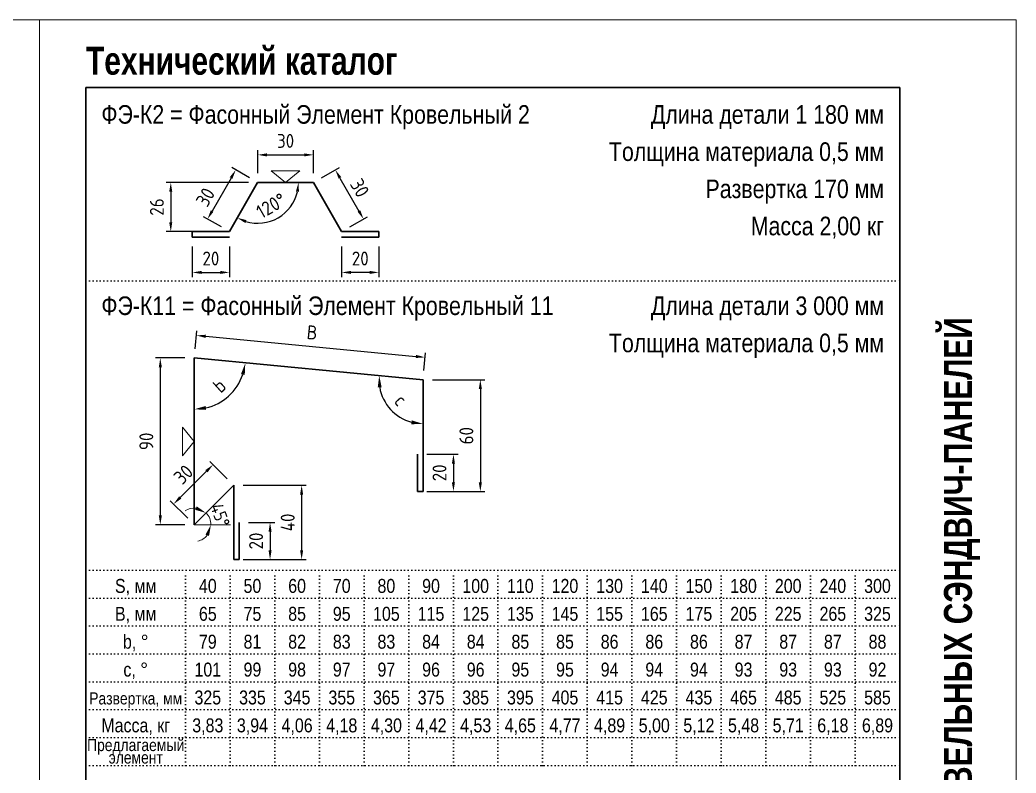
# Model space of a CAD drawing. Extents: x 5821 to 16321, y -13531 to 5774.
# Drawn here: x 13150 to 14221, y -10629 to -9819 of the extents above; entities that cross this region are included whole.
import ezdxf
from ezdxf.enums import TextEntityAlignment as Align

# ---------------------------------------------------------------- set-up
doc = ezdxf.new("R2010")
doc.units = 0
doc.header["$LTSCALE"] = 3
doc.linetypes.add('DOT2', pattern=[0.125, 0, -0.125])
doc.layers.get('0').update_dxf_attribs({"linetype": 'CONTINUOUS', "lineweight": 30})
doc.layers.get('DEFPOINTS').update_dxf_attribs({"linetype": 'CONTINUOUS'})
for name, color, linetype, lineweight in [('new_fill', 8, 'CONTINUOUS', 13), ('RAZMER', 7, 'CONTINUOUS', 9), ('Нащельники', 1, 'CONTINUOUS', 30)]:
    doc.layers.add(name, color=color, linetype=linetype, lineweight=lineweight)
doc.layers.add('Punktir', color=7, linetype='CONTINUOUS')
doc.styles.add('ROMANS', font='romans.shx', dxfattribs={"width": 0.85})
doc.styles.add('style1', font='ARIALN.TTF')
doc.styles.add('style2', font='impact.TTF')
doc.dimstyles.new('2.5', dxfattribs={"dimscale": 5, "dimtxt": 3, "dimasz": 2, "dimexe": 1, "dimexo": 2, "dimgap": 0, "dimtad": 0, "dimdec": 0, "dimlfac": 0.5, "dimzin": 9, "dimdsep": 46, "dimtxsty": 'ROMANS', "dimcen": -3, "dimdle": 1, "dimclrd": 256, "dimclre": 256, "dimclrt": 256, "dimadec": 0, "dimazin": 0, "dimtfac": 1, "dimtdec": 0, "dimtofl": 0, "dimtmove": 2, "dimatfit": 3, "dimfxl": 0, "dimtvp": 1, "dimtolj": 1, "dimtzin": 9, "dimarcsym": 0})
doc.dimstyles.new('5', dxfattribs={"dimscale": 5, "dimtxt": 3, "dimasz": 2.5, "dimexe": 1, "dimexo": 3, "dimgap": 0, "dimtad": 0, "dimdec": 0, "dimzin": 9, "dimdsep": 46, "dimtxsty": 'ROMANS', "dimblk2": 'OBLIQUE', "dimcen": -3, "dimdle": 1.5, "dimclrd": 256, "dimclre": 256, "dimclrt": 256, "dimadec": 0, "dimazin": 0, "dimtfac": 1, "dimtdec": 0, "dimtofl": 0, "dimtmove": 2, "dimatfit": 3, "dimfxl": 0, "dimtvp": 1, "dimtolj": 1, "dimtzin": 9, "dimarcsym": 0})
doc.dimstyles.get("Standard").update_dxf_attribs({"dimscale": 0, "dimtxt": 3, "dimasz": 3, "dimexe": 2.5, "dimexo": 2.5, "dimgap": 1.5, "dimtad": 0, "dimdec": 0, "dimzin": 9, "dimdsep": 46, "dimtxsty": 'ROMANS', "dimcen": -3, "dimdle": 1.25, "dimadec": 0, "dimazin": 0, "dimtfac": 0.75, "dimtdec": 0, "dimtofl": 0, "dimtmove": 2, "dimatfit": 3, "dimfxl": 0, "dimtvp": 1.5, "dimtolj": 1, "dimtzin": 0, "dimarcsym": 0})

# ---------------------------------------------------------------- blocks, each defined once
blk = doc.blocks.new('*D1379')
at = {"layer": 'DEFPOINTS', "color": 0, "transparency": 16777216}
for p in [(13337.5, -10182.4), (13301, -10361.8), (13337.5, -10361.8)]:
    blk.add_point(p, dxfattribs=at)
at = {"layer": 'RAZMER', "lineweight": -2, "transparency": 16777216}
for p, q in [((13327.5, -10182.4), (13296, -10182.4)), ((13301, -10192.4), (13301, -10351.8)), ((13327.5, -10361.8), (13296, -10361.8))]:
    blk.add_line(p, q, dxfattribs=at)
at = {"layer": 'RAZMER', "transparency": 16777216}
for points in [[(13299.4, -10192.4), (13302.7, -10192.4), (13301, -10182.4)], [(13299.4, -10351.8), (13302.7, -10351.8), (13301, -10361.8)]]:
    blk.add_solid(points, dxfattribs=at)
at = {"layer": 'RAZMER', "transparency": 16777216, "insert": (13286, -10272.1), "char_height": 15, "attachment_point": 5, "rotation": 90, "style": 'ROMANS'}
blk.add_mtext('\\A1;90', dxfattribs=at)
blk = doc.blocks.new('*D1380')
at = {"layer": 'DEFPOINTS', "color": 0, "transparency": 16777216}
for p in [(13583.5, -10205.9), (13583.5, -10326), (13645.1, -10326)]:
    blk.add_point(p, dxfattribs=at)
at = {"layer": 'RAZMER', "lineweight": -2, "transparency": 16777216}
for p, q in [((13593.5, -10205.9), (13650.1, -10205.9)), ((13645.1, -10215.9), (13645.1, -10316)), ((13593.5, -10326), (13650.1, -10326))]:
    blk.add_line(p, q, dxfattribs=at)
at = {"layer": 'RAZMER', "transparency": 16777216}
for points in [[(13643.4, -10215.9), (13646.8, -10215.9), (13645.1, -10205.9)], [(13643.4, -10316), (13646.8, -10316), (13645.1, -10326)]]:
    blk.add_solid(points, dxfattribs=at)
at = {"layer": 'RAZMER', "transparency": 16777216, "insert": (13630.1, -10266), "char_height": 15, "attachment_point": 5, "rotation": 90, "style": 'ROMANS'}
blk.add_mtext('\\A1;60', dxfattribs=at)
blk = doc.blocks.new('*D1381')
at = {"layer": 'DEFPOINTS', "color": 0, "transparency": 16777216}
for p in [(13337.5, -10182.4), (13585.9, -10181.7), (13583.5, -10205.9)]:
    blk.add_point(p, dxfattribs=at)
at = {"layer": 'RAZMER', "lineweight": -2, "transparency": 16777216}
for p, q in [((13338.5, -10172.5), (13340.3, -10153.2)), ((13349.8, -10159.1), (13575.9, -10180.7)), ((13584.5, -10196), (13586.3, -10176.7))]:
    blk.add_line(p, q, dxfattribs=at)
at = {"layer": 'RAZMER', "transparency": 16777216}
for points in [[(13350, -10157.4), (13349.7, -10160.8), (13339.9, -10158.2)], [(13576.1, -10179.1), (13575.7, -10182.4), (13585.9, -10181.7)]]:
    blk.add_solid(points, dxfattribs=at)
at = {"layer": 'RAZMER', "transparency": 16777216, "insert": (13464.3, -10155), "char_height": 15, "attachment_point": 5, "rotation": 354.5383, "style": 'ROMANS'}
blk.add_mtext('\\A1;B', dxfattribs=at)
blk = doc.blocks.new('*D1382')
at = {"layer": 'DEFPOINTS', "color": 0, "transparency": 16777216}
for p in [(13337.5, -10182.4), (13337.5, -10182.4), (13569.5, -10205.9), (13363.5, -10231.1), (13337.5, -10361.8)]:
    blk.add_point(p, dxfattribs=at)
at = {"layer": 'RAZMER', "lineweight": -2, "transparency": 16777216}
blk.add_arc((13337.5, -10182.4), 55.2, 283.0141, 341.1968, dxfattribs=at)
at = {"layer": 'RAZMER', "transparency": 16777216}
for points in [[(13387.7, -10199.8), (13391.8, -10200.6), (13392.4, -10188)], [(13350.2, -10238.2), (13349.7, -10234.1), (13337.5, -10237.6)]]:
    blk.add_solid(points, dxfattribs=at)
at = {"layer": 'RAZMER', "transparency": 16777216, "insert": (13364.5, -10212.2), "char_height": 15, "attachment_point": 5, "rotation": 42.1055, "style": 'ROMANS'}
blk.add_mtext('\\A1;b', dxfattribs=at)
blk = doc.blocks.new('_OBLIQUE')
at = {"color": 0, "linetype": 'ByBlock'}
blk.add_line((-0.5, -0.5), (0.5, 0.5), dxfattribs=at)
blk = doc.blocks.new('*D1383')
at = {"layer": 'DEFPOINTS', "color": 0, "transparency": 16777216}
for p in [(13380, -10319.3), (13380, -10399.3), (13453, -10399.3)]:
    blk.add_point(p, dxfattribs=at)
at = {"layer": 'RAZMER', "lineweight": -2, "transparency": 16777216}
for p, q in [((13390, -10319.3), (13458, -10319.3)), ((13453, -10329.3), (13453, -10389.3)), ((13390, -10399.3), (13458, -10399.3))]:
    blk.add_line(p, q, dxfattribs=at)
at = {"layer": 'RAZMER', "transparency": 16777216}
for points in [[(13451.3, -10329.3), (13454.6, -10329.3), (13453, -10319.3)], [(13451.3, -10389.3), (13454.6, -10389.3), (13453, -10399.3)]]:
    blk.add_solid(points, dxfattribs=at)
at = {"layer": 'RAZMER', "transparency": 16777216, "insert": (13438, -10359.3), "char_height": 15, "attachment_point": 5, "rotation": 90, "style": 'ROMANS'}
blk.add_mtext('\\A1;40', dxfattribs=at)
blk = doc.blocks.new('*D1384')
at = {"layer": 'DEFPOINTS', "color": 0, "transparency": 16777216}
for p in [(13577.5, -10286), (13577.5, -10326), (13616.2, -10326)]:
    blk.add_point(p, dxfattribs=at)
at = {"layer": 'RAZMER', "lineweight": -2, "transparency": 16777216}
for p, q in [((13587.5, -10286), (13621.2, -10286)), ((13616.2, -10296), (13616.2, -10316)), ((13587.5, -10326), (13621.2, -10326))]:
    blk.add_line(p, q, dxfattribs=at)
at = {"layer": 'RAZMER', "transparency": 16777216}
for points in [[(13614.5, -10296), (13617.8, -10296), (13616.2, -10286)], [(13614.5, -10316), (13617.8, -10316), (13616.2, -10326)]]:
    blk.add_solid(points, dxfattribs=at)
at = {"layer": 'RAZMER', "transparency": 16777216, "insert": (13601.2, -10306), "char_height": 15, "attachment_point": 5, "rotation": 90, "style": 'ROMANS'}
blk.add_mtext('\\A1;20', dxfattribs=at)
blk = doc.blocks.new('*D1385')
at = {"layer": 'DEFPOINTS', "color": 0, "transparency": 16777216}
for p in [(13386, -10359.3), (13386, -10399.3), (13419, -10399.3)]:
    blk.add_point(p, dxfattribs=at)
at = {"layer": 'RAZMER', "lineweight": -2, "transparency": 16777216}
for p, q in [((13396, -10359.3), (13424, -10359.3)), ((13419, -10369.3), (13419, -10389.3)), ((13396, -10399.3), (13424, -10399.3))]:
    blk.add_line(p, q, dxfattribs=at)
at = {"layer": 'RAZMER', "transparency": 16777216}
for points in [[(13417.4, -10369.3), (13420.7, -10369.3), (13419, -10359.3)], [(13417.4, -10389.3), (13420.7, -10389.3), (13419, -10399.3)]]:
    blk.add_solid(points, dxfattribs=at)
at = {"layer": 'RAZMER', "transparency": 16777216, "insert": (13404, -10379.3), "char_height": 15, "attachment_point": 5, "rotation": 90, "style": 'ROMANS'}
blk.add_mtext('\\A1;20', dxfattribs=at)
blk = doc.blocks.new('*D1386')
at = {"layer": 'DEFPOINTS', "color": 0, "transparency": 16777216}
for p in [(13380, -10319.3), (13315.3, -10339.6), (13337.5, -10361.8)]:
    blk.add_point(p, dxfattribs=at)
at = {"layer": 'RAZMER', "lineweight": -2, "transparency": 16777216}
for p, q in [((13372.9, -10312.3), (13354.2, -10293.6)), ((13350.7, -10304.2), (13322.4, -10332.5)), ((13330.5, -10354.7), (13311.8, -10336))]:
    blk.add_line(p, q, dxfattribs=at)
at = {"layer": 'RAZMER', "transparency": 16777216}
for points in [[(13349.5, -10303), (13351.9, -10305.4), (13357.8, -10297.1)], [(13321.2, -10331.3), (13323.6, -10333.7), (13315.3, -10339.6)]]:
    blk.add_solid(points, dxfattribs=at)
at = {"layer": 'RAZMER', "transparency": 16777216, "insert": (13325.9, -10307.7), "char_height": 15, "attachment_point": 5, "rotation": 45, "style": 'ROMANS'}
blk.add_mtext('\\A1;30', dxfattribs=at)
blk = doc.blocks.new('*D1387')
at = {"layer": 'DEFPOINTS', "color": 0, "transparency": 16777216}
for p in [(13380, -10319.3), (13353.1, -10352.8), (13337.5, -10361.8), (13337.5, -10361.8), (13376.4, -10361.8)]:
    blk.add_point(p, dxfattribs=at)
at = {"layer": 'RAZMER', "color": 0, "lineweight": 0, "transparency": 16777216}
for start, end in [(84.0272, 123.0545), (360, 45), (281.9455, 320.9728)]:
    blk.add_arc((13337.5, -10361.8), 18, start, end, dxfattribs=at)
at = {"layer": 'RAZMER', "color": 0, "transparency": 16777216}
for points in [[(13340.3, -10342.1), (13338.5, -10345.7), (13350.2, -10349.1)], [(13349.6, -10372.4), (13353.4, -10373.8), (13355.5, -10361.8)]]:
    blk.add_solid(points, dxfattribs=at)
at = {"layer": 'RAZMER', "color": 0, "transparency": 16777216, "insert": (13365.3, -10351.5), "char_height": 14, "attachment_point": 5, "rotation": 290.3658, "style": 'ROMANS'}
blk.add_mtext('\\A1;45°', dxfattribs=at)
blk = doc.blocks.new('*D1388')
at = {"layer": 'DEFPOINTS', "color": 0, "transparency": 16777216}
for p in [(13337.5, -10182.4), (13583.5, -10205.9), (13583.5, -10205.9), (13541.1, -10227), (13583.5, -10326)]:
    blk.add_point(p, dxfattribs=at)
at = {"layer": 'RAZMER', "lineweight": -2, "transparency": 16777216}
blk.add_arc((13583.5, -10205.9), 47.3, 189.7204, 254.818, dxfattribs=at)
at = {"layer": 'RAZMER', "transparency": 16777216}
for points in [[(13534.8, -10214), (13539, -10213.9), (13536.4, -10201.4)], [(13571.4, -10249.5), (13570.9, -10253.7), (13583.5, -10253.3)]]:
    blk.add_solid(points, dxfattribs=at)
at = {"layer": 'RAZMER', "transparency": 16777216, "insert": (13559.6, -10227.7), "char_height": 15, "attachment_point": 5, "rotation": 312.2692, "style": 'ROMANS'}
blk.add_mtext('\\A1;c', dxfattribs=at)
blk = doc.blocks.new('*D1389')
at = {"layer": 'DEFPOINTS', "color": 0, "transparency": 16777216}
for p in [(13335.4, -10052.5), (13375.4, -10052.5), (13375.4, -10090.4)]:
    blk.add_point(p, dxfattribs=at)
at = {"layer": 'RAZMER', "lineweight": -2, "transparency": 16777216}
for p, q in [((13335.4, -10062.5), (13335.4, -10095.4)), ((13375.4, -10062.5), (13375.4, -10095.4)), ((13345.4, -10090.4), (13365.4, -10090.4))]:
    blk.add_line(p, q, dxfattribs=at)
at = {"layer": 'RAZMER', "transparency": 16777216}
for points in [[(13345.4, -10088.7), (13345.4, -10092), (13335.4, -10090.4)], [(13365.4, -10088.7), (13365.4, -10092), (13375.4, -10090.4)]]:
    blk.add_solid(points, dxfattribs=at)
at = {"layer": 'RAZMER', "transparency": 16777216, "insert": (13355.4, -10075.4), "char_height": 15, "attachment_point": 5, "style": 'ROMANS'}
blk.add_mtext('\\A1;20', dxfattribs=at)
blk = doc.blocks.new('*D1390')
at = {"layer": 'DEFPOINTS', "color": 0, "transparency": 16777216}
for p in [(13405.7, -9993.6), (13351.8, -10033), (13375.4, -10046.5)]:
    blk.add_point(p, dxfattribs=at)
at = {"layer": 'RAZMER', "lineweight": -2, "transparency": 16777216}
for p, q in [((13397, -9988.6), (13377.8, -9977.6)), ((13377.1, -9988.8), (13356.8, -10024.3)), ((13366.7, -10041.5), (13347.5, -10030.5))]:
    blk.add_line(p, q, dxfattribs=at)
at = {"layer": 'RAZMER', "transparency": 16777216}
for points in [[(13375.7, -9987.9), (13378.6, -9989.6), (13382.1, -9980.1)], [(13355.3, -10023.5), (13358.2, -10025.1), (13351.8, -10033)]]:
    blk.add_solid(points, dxfattribs=at)
at = {"layer": 'RAZMER', "transparency": 16777216, "insert": (13349.5, -10009.4), "char_height": 15, "attachment_point": 5, "rotation": 60.1883, "style": 'ROMANS'}
blk.add_mtext('\\A1;30', dxfattribs=at)
blk = doc.blocks.new('*D1391')
at = {"layer": 'DEFPOINTS', "color": 0, "transparency": 16777216}
for p in [(13465.7, -9963.9), (13405.7, -9993.6), (13465.7, -9993.6)]:
    blk.add_point(p, dxfattribs=at)
at = {"layer": 'RAZMER', "lineweight": -2, "transparency": 16777216}
for p, q in [((13405.7, -9983.6), (13405.7, -9958.9)), ((13465.7, -9983.6), (13465.7, -9958.9)), ((13415.7, -9963.9), (13455.7, -9963.9))]:
    blk.add_line(p, q, dxfattribs=at)
at = {"layer": 'RAZMER', "transparency": 16777216}
for points in [[(13415.7, -9962.3), (13415.7, -9965.6), (13405.7, -9963.9)], [(13455.7, -9962.3), (13455.7, -9965.6), (13465.7, -9963.9)]]:
    blk.add_solid(points, dxfattribs=at)
at = {"layer": 'RAZMER', "transparency": 16777216, "insert": (13435.7, -9948.9), "char_height": 15, "attachment_point": 5, "style": 'ROMANS'}
blk.add_mtext('\\A1;30', dxfattribs=at)
blk = doc.blocks.new('*D1392')
at = {"layer": 'DEFPOINTS', "color": 0, "transparency": 16777216}
for p in [(13405.7, -9993.6), (13312.3, -10046.5), (13375.4, -10046.5)]:
    blk.add_point(p, dxfattribs=at)
at = {"layer": 'RAZMER', "lineweight": -2, "transparency": 16777216}
for p, q in [((13395.7, -9993.6), (13307.3, -9993.6)), ((13312.3, -10003.6), (13312.3, -10036.5)), ((13365.4, -10046.5), (13307.3, -10046.5))]:
    blk.add_line(p, q, dxfattribs=at)
at = {"layer": 'RAZMER', "transparency": 16777216}
for points in [[(13310.6, -10003.6), (13313.9, -10003.6), (13312.3, -9993.6)], [(13310.6, -10036.5), (13313.9, -10036.5), (13312.3, -10046.5)]]:
    blk.add_solid(points, dxfattribs=at)
at = {"layer": 'RAZMER', "transparency": 16777216, "insert": (13297.3, -10020), "char_height": 15, "attachment_point": 5, "rotation": 90, "style": 'ROMANS'}
blk.add_mtext('\\A1;26', dxfattribs=at)
blk = doc.blocks.new('*D1393')
at = {"layer": 'DEFPOINTS', "color": 0, "transparency": 16777216}
for p in [(13405.7, -9993.6), (13405.7, -9993.6), (13459.7, -9993.6), (13413.4, -10036.8), (13375.4, -10046.5)]:
    blk.add_point(p, dxfattribs=at)
at = {"layer": 'RAZMER', "lineweight": -2, "transparency": 16777216}
blk.add_arc((13405.7, -9993.6), 43.9, 253.2534, 346.9349, dxfattribs=at)
at = {"layer": 'RAZMER', "transparency": 16777216}
for points in [[(13446.8, -10003.3), (13450.1, -10003.7), (13449.6, -9993.6)], [(13392.4, -10037.2), (13393.7, -10034.1), (13383.8, -10031.7)]]:
    blk.add_solid(points, dxfattribs=at)
at = {"layer": 'RAZMER', "transparency": 16777216, "insert": (13420.2, -10018.6), "char_height": 15, "attachment_point": 5, "rotation": 30.0942, "style": 'ROMANS'}
blk.add_mtext('\\A1;120°', dxfattribs=at)
blk = doc.blocks.new('*D1394')
at = {"layer": 'DEFPOINTS', "color": 0, "transparency": 16777216}
for p in [(13465.7, -9993.6), (13519.6, -10033), (13496, -10046.5)]:
    blk.add_point(p, dxfattribs=at)
at = {"layer": 'RAZMER', "lineweight": -2, "transparency": 16777216}
for p, q in [((13474.4, -9988.6), (13493.6, -9977.6)), ((13494.2, -9988.8), (13514.6, -10024.3)), ((13504.7, -10041.5), (13523.9, -10030.5))]:
    blk.add_line(p, q, dxfattribs=at)
at = {"layer": 'RAZMER', "transparency": 16777216}
for points in [[(13495.7, -9987.9), (13492.8, -9989.6), (13489.2, -9980.1)], [(13516, -10023.5), (13513.1, -10025.1), (13519.6, -10033)]]:
    blk.add_solid(points, dxfattribs=at)
at = {"layer": 'RAZMER', "transparency": 16777216, "insert": (13515.4, -9999.5), "char_height": 15, "attachment_point": 5, "rotation": 299.8117, "style": 'ROMANS'}
blk.add_mtext('\\A1;30', dxfattribs=at)
blk = doc.blocks.new('*D1395')
at = {"layer": 'DEFPOINTS', "color": 0, "transparency": 16777216}
for p in [(13496, -10052.5), (13536, -10052.5), (13496, -10090.4)]:
    blk.add_point(p, dxfattribs=at)
at = {"layer": 'RAZMER', "lineweight": -2, "transparency": 16777216}
for p, q in [((13496, -10062.5), (13496, -10095.4)), ((13536, -10062.5), (13536, -10095.4)), ((13526, -10090.4), (13506, -10090.4))]:
    blk.add_line(p, q, dxfattribs=at)
at = {"layer": 'RAZMER', "transparency": 16777216}
for points in [[(13506, -10088.7), (13506, -10092), (13496, -10090.4)], [(13526, -10088.7), (13526, -10092), (13536, -10090.4)]]:
    blk.add_solid(points, dxfattribs=at)
at = {"layer": 'RAZMER', "transparency": 16777216, "insert": (13516, -10075.4), "char_height": 15, "attachment_point": 5, "style": 'ROMANS'}
blk.add_mtext('\\A1;20', dxfattribs=at)

msp = doc.modelspace()

# ---------------------------------------------------------------- linework, layer by layer
at = {"color": 1}
for p, q in [((14096.09, -9891.59), (13221.09, -9891.59)), ((13221.09, -9891.59), (13221.09, -11303.74)), ((14096.09, -9891.59), (14096.09, -11253.74))]:
    msp.add_line(p, q, dxfattribs=at)
at = {"layer": 'Punktir', "linetype": 'DOT2', "ltscale": 10}
for p, q in [((13221.09, -10099.38), (14096.09, -10099.38)), ((13221.09, -10410.67), (14096.09, -10410.67)), ((13328.09, -10620.67), (13328.09, -10410.67)), ((13376.09, -10620.67), (13376.09, -10410.67)), ((13424.09, -10620.67), (13424.09, -10410.67)), ((13472.09, -10620.67), (13472.09, -10410.67)), ((13520.09, -10620.67), (13520.09, -10410.67)), ((13568.09, -10620.67), (13568.09, -10410.67)), ((13616.09, -10620.67), (13616.09, -10410.67)), ((13664.09, -10620.67), (13664.09, -10410.67)), ((13712.09, -10620.67), (13712.09, -10410.67)), ((13760.09, -10620.67), (13760.09, -10410.67)), ((13808.09, -10620.67), (13808.09, -10410.67)), ((13856.09, -10620.67), (13856.09, -10410.67)), ((13904.09, -10620.67), (13904.09, -10410.67)), ((13952.09, -10620.67), (13952.09, -10410.67)), ((14000.09, -10620.67), (14000.09, -10410.67)), ((14048.09, -10620.67), (14048.09, -10410.67)), ((13221.09, -10440.67), (14096.09, -10440.67)), ((13221.09, -10470.67), (14096.09, -10470.67)), ((13221.09, -10500.67), (14096.09, -10500.67)), ((13221.09, -10530.67), (14096.09, -10530.67)), ((13221.09, -10560.67), (14096.09, -10560.67)), ((13221.09, -10590.67), (14096.09, -10590.67)), ((13221.09, -10620.67), (14096.09, -10620.67))]:
    msp.add_line(p, q, dxfattribs=at)
at = {"layer": 'RAZMER'}
for p, q in [((13451.07, -9980.93), (13420.28, -9980.93)), ((13435.67, -9993.59), (13420.28, -9980.93)), ((13435.67, -9993.59), (13451.07, -9980.93)), ((13337.54, -10272.1), (13324.88, -10256.71)), ((13324.88, -10256.71), (13324.88, -10287.49)), ((13337.54, -10272.1), (13324.88, -10287.49)), ((13337.54, -10361.78), (13376.45, -10361.78))]:
    msp.add_line(p, q, dxfattribs=at)
for points in [[(13171.09, -9818.74), (12121.09, -9818.74), (12121.09, -11303.74), (13171.09, -11303.74)], [(13171.09, -9818.74), (14221.09, -9818.74), (14221.09, -11303.74), (13171.09, -11303.74)]]:
    msp.add_lwpolyline(points, close=True, dxfattribs=at)
at = {"layer": 'Нащельники'}
for p, q in [((13375.36, -10046.49), (13405.67, -9993.59)), ((13405.67, -9993.59), (13465.67, -9993.59)), ((13495.99, -10046.49), (13465.67, -9993.59)), ((13335.36, -10046.49), (13335.36, -10052.49)), ((13335.36, -10046.49), (13375.36, -10046.49)), ((13335.36, -10052.49), (13375.36, -10052.49)), ((13535.99, -10046.49), (13495.99, -10046.49)), ((13535.99, -10052.49), (13495.99, -10052.49)), ((13535.99, -10046.49), (13535.99, -10052.49)), ((13337.54, -10182.42), (13583.54, -10205.95)), ((13337.54, -10361.78), (13337.54, -10182.42)), ((13583.54, -10325.99), (13583.54, -10205.95)), ((13577.54, -10325.99), (13577.54, -10285.99)), ((13583.54, -10281.99), (13583.54, -10325.99)), ((13583.54, -10281.99), (13583.54, -10325.99)), ((13379.96, -10319.35), (13337.54, -10361.78)), ((13379.96, -10319.35), (13379.96, -10399.35)), ((13577.54, -10325.99), (13583.54, -10325.99)), ((13385.96, -10399.35), (13385.96, -10359.35)), ((13385.96, -10399.35), (13379.96, -10399.35))]:
    msp.add_line(p, q, dxfattribs=at)

# ---------------------------------------------------------------- texts
at = {"style": 'style1'}
for s, p in [('ФЭ-К2 = Фасонный Элемент Кровельный 2', (13237.63, -9930.41)), ('ФЭ-К11 = Фасонный Элемент Кровельный 11', (13237.63, -10136.2))]:
    msp.add_text(s, height=20, dxfattribs=at).set_placement(p)
for s, p in [('Длина детали 1 180 мм', (14079.09, -9930.41)), ('Толщина материала 0,5 мм', (14079.09, -9970.45)), ('Развертка 170 мм', (14079.09, -10010.43)), ('Масса 2,00 кг', (14079.09, -10050.43)), ('Длина детали 3 000 мм', (14079.09, -10136.2)), ('Толщина материала 0,5 мм', (14079.09, -10176.22))]:
    msp.add_text(s, height=20, dxfattribs=at).set_placement(p, align=Align.RIGHT)
for s, height, p in [('S, мм', 15, (13274.59, -10435.1)), ('40', 15, (13352.09, -10435.1)), ('50', 15, (13400.09, -10435.1)), ('60', 15, (13448.09, -10435.1)), ('70', 15, (13496.09, -10435.1)), ('80', 15, (13544.09, -10435.1)), ('90', 15, (13592.09, -10435.1)), ('100', 15, (13640.09, -10435.1)), ('110', 15, (13688.09, -10435.1)), ('120', 15, (13736.09, -10435.1)), ('130', 15, (13784.09, -10435.1)), ('140', 15, (13832.09, -10435.1)), ('150', 15, (13880.09, -10435.1)), ('180', 15, (13928.09, -10435.1)), ('200', 15, (13976.09, -10435.1)), ('240', 15, (14024.09, -10435.1)), ('300', 15, (14072.09, -10435.1)), ('B, мм', 15, (13274.59, -10465.1)), ('65', 15, (13352.09, -10465.1)), ('75', 15, (13400.09, -10465.1)), ('85', 15, (13448.09, -10465.1)), ('95', 15, (13496.09, -10465.1)), ('105', 15, (13544.09, -10465.1)), ('115', 15, (13592.09, -10465.1)), ('125', 15, (13640.09, -10465.1)), ('135', 15, (13688.09, -10465.1)), ('145', 15, (13736.09, -10465.1)), ('155', 15, (13784.09, -10465.1)), ('165', 15, (13832.09, -10465.1)), ('175', 15, (13880.09, -10465.1)), ('205', 15, (13928.09, -10465.1)), ('225', 15, (13976.09, -10465.1)), ('265', 15, (14024.09, -10465.1)), ('325', 15, (14072.09, -10465.1)), ('b, %%d', 15, (13274.59, -10495.1)), ('79', 15, (13352.09, -10495.1)), ('81', 15, (13400.09, -10495.1)), ('82', 15, (13448.09, -10495.1)), ('83', 15, (13496.09, -10495.1)), ('83', 15, (13544.09, -10495.1)), ('84', 15, (13592.09, -10495.1)), ('84', 15, (13640.09, -10495.1)), ('85', 15, (13688.09, -10495.1)), ('85', 15, (13736.09, -10495.1)), ('86', 15, (13784.09, -10495.1)), ('86', 15, (13832.09, -10495.1)), ('86', 15, (13880.09, -10495.1)), ('87', 15, (13928.09, -10495.1)), ('87', 15, (13976.09, -10495.1)), ('87', 15, (14024.09, -10495.1)), ('88', 15, (14072.09, -10495.1)), ('c, %%d', 15, (13274.59, -10525.1)), ('101', 15, (13352.09, -10525.1)), ('99', 15, (13400.09, -10525.1)), ('98', 15, (13448.09, -10525.1)), ('97', 15, (13496.09, -10525.1)), ('97', 15, (13544.09, -10525.1)), ('96', 15, (13592.09, -10525.1)), ('96', 15, (13640.09, -10525.1)), ('95', 15, (13688.09, -10525.1)), ('95', 15, (13736.09, -10525.1)), ('94', 15, (13784.09, -10525.1)), ('94', 15, (13832.09, -10525.1)), ('94', 15, (13880.09, -10525.1)), ('93', 15, (13928.09, -10525.1)), ('93', 15, (13976.09, -10525.1)), ('93', 15, (14024.09, -10525.1)), ('92', 15, (14072.09, -10525.1)), ('Развертка, мм', 13, (13274.59, -10555.1)), ('325', 15, (13352.09, -10555.1)), ('335', 15, (13400.09, -10555.1)), ('345', 15, (13448.09, -10555.1)), ('355', 15, (13496.09, -10555.1)), ('365', 15, (13544.09, -10555.1)), ('375', 15, (13592.09, -10555.1)), ('385', 15, (13640.09, -10555.1)), ('395', 15, (13688.09, -10555.1)), ('405', 15, (13736.09, -10555.1)), ('415', 15, (13784.09, -10555.1)), ('425', 15, (13832.09, -10555.1)), ('435', 15, (13880.09, -10555.1)), ('465', 15, (13928.09, -10555.1)), ('485', 15, (13976.09, -10555.1)), ('525', 15, (14024.09, -10555.1)), ('585', 15, (14072.09, -10555.1)), ('Масса, кг', 15, (13274.59, -10585.1)), ('3,83', 15, (13352.09, -10585.1)), ('3,94', 15, (13400.09, -10585.1)), ('4,06', 15, (13448.09, -10585.1)), ('4,18', 15, (13496.09, -10585.1)), ('4,30', 15, (13544.09, -10585.1)), ('4,42', 15, (13592.09, -10585.1)), ('4,53', 15, (13640.09, -10585.1)), ('4,65', 15, (13688.09, -10585.1)), ('4,77', 15, (13736.09, -10585.1)), ('4,89', 15, (13784.09, -10585.1)), ('5,00', 15, (13832.09, -10585.1)), ('5,12', 15, (13880.09, -10585.1)), ('5,48', 15, (13928.09, -10585.1)), ('5,71', 15, (13976.09, -10585.1)), ('6,18', 15, (14024.09, -10585.1)), ('6,89', 15, (14072.09, -10585.1)), ('Предлагаемый', 13, (13274.59, -10605.26)), ('элемент', 13, (13274.59, -10618.67))]:
    msp.add_text(s, height=height, dxfattribs=at).set_placement(p, align=Align.CENTER)
at = {"layer": 'new_fill', "style": 'style2'}
msp.add_text('Технический каталог', height=30, dxfattribs=at).set_placement((13221.1, -9877.69))
msp.add_text('4. УЗЛЫ КРЕПЛЕНИЯ КРОВЕЛЬНЫХ СЭНДВИЧ-ПАНЕЛЕЙ', height=30, rotation=90, dxfattribs=at).set_placement((14158.59, -10598.86), align=Align.MIDDLE_CENTER)

# ---------------------------------------------------------------- dimensions: what is measured, and where the dimension line sits
at = {"layer": 'RAZMER'}
for base, p1, p2, picture, middle in [((13465.67, -9963.95), (13405.67, -9993.59), (13465.67, -9993.59), '*D1391', (13435.67, -9948.95)), ((13375.36, -10090.37), (13335.36, -10052.49), (13375.36, -10052.49), '*D1389', (13355.36, -10075.37))]:
    dim = msp.add_linear_dim(base=base, p1=p1, p2=p2, dimstyle='2.5', dxfattribs=at)
    dim.commit()
    dim.dimension.update_dxf_attribs({"geometry": picture, "text_midpoint": middle})
for base, p1, p2, angle, picture, middle in [((13351.79, -10032.98), (13405.67, -9993.59), (13375.36, -10046.49), 240.1883, '*D1390', (13349.55, -10009.38)), ((13519.56, -10032.98), (13465.67, -9993.59), (13495.99, -10046.49), 299.8117, '*D1394', (13515.44, -9999.51))]:
    dim = msp.add_linear_dim(base=base, p1=p1, p2=p2, angle=angle, dimstyle='2.5', dxfattribs=at)
    dim.commit()
    dim.dimension.update_dxf_attribs({"geometry": picture, "text_midpoint": middle, "dimtype": 161})
for base, p1, p2, picture, middle in [((13312.28, -10046.49), (13405.67, -9993.59), (13375.36, -10046.49), '*D1392', (13297.28, -10020.04)), ((13301.05, -10361.78), (13337.54, -10182.42), (13337.54, -10361.78), '*D1379', (13286.05, -10272.1)), ((13645.11, -10325.99), (13583.54, -10205.95), (13583.54, -10325.99), '*D1380', (13630.11, -10265.97)), ((13616.16, -10325.99), (13577.54, -10285.99), (13577.54, -10325.99), '*D1384', (13601.16, -10305.99)), ((13452.97, -10399.35), (13379.96, -10319.35), (13379.96, -10399.35), '*D1383', (13437.97, -10359.35)), ((13419.04, -10399.35), (13385.96, -10359.35), (13385.96, -10399.35), '*D1385', (13404.04, -10379.35))]:
    dim = msp.add_linear_dim(base=base, p1=p1, p2=p2, angle=90, dimstyle='2.5', dxfattribs=at)
    dim.commit()
    dim.dimension.update_dxf_attribs({"geometry": picture, "text_midpoint": middle})
dim = msp.add_angular_dim_2l(base=(13413.4, -10036.85), line1=((13375.36, -10046.49), (13405.67, -9993.59)), line2=((13405.67, -9993.59), (13459.67, -9993.59)), dimstyle='2.5', dxfattribs=at)
dim.commit()
dim.dimension.update_dxf_attribs({"geometry": '*D1393', "text_midpoint": (13420.19, -10018.63)})
dim = msp.add_linear_dim(base=(13495.99, -10090.37), p1=(13535.99, -10052.49), p2=(13495.99, -10052.49), angle=180, dimstyle='2.5', override={"dimlfac": 0.5, "dimtxsty": 'ROMANS', "dimsah": 1, "dimtolj": 1}, dxfattribs=at)
dim.commit()
dim.dimension.update_dxf_attribs({"geometry": '*D1395', "text_midpoint": (13515.99, -10075.37)})
dim = msp.add_aligned_dim(p1=(13337.54, -10182.42), p2=(13583.54, -10205.95), distance=24.38, text='B', dimstyle='2.5', dxfattribs=at)
dim.commit()
dim.dimension.update_dxf_attribs({"geometry": '*D1381', "text_midpoint": (13464.29, -10154.99)})
for base, line1, line2, text, picture, middle in [((13363.49, -10231.09), ((13337.54, -10361.78), (13337.54, -10182.42)), ((13337.54, -10182.42), (13569.54, -10205.95)), 'b', '*D1382', (13364.46, -10212.21)), ((13541.15, -10226.95), ((13337.54, -10182.42), (13583.54, -10205.95)), ((13583.54, -10325.99), (13583.54, -10205.95)), 'c', '*D1388', (13559.63, -10227.68))]:
    dim = msp.add_angular_dim_2l(base=base, line1=line1, line2=line2, text=text, dimstyle='5', dxfattribs=at)
    dim.commit()
    dim.dimension.update_dxf_attribs({"geometry": picture, "text_midpoint": middle})
dim = msp.add_aligned_dim(p1=(13379.96, -10319.35), p2=(13337.54, -10361.78), distance=-31.41, dimstyle='2.5', dxfattribs=at)
dim.commit()
dim.dimension.update_dxf_attribs({"geometry": '*D1386', "text_midpoint": (13325.93, -10307.75)})
dim = msp.add_angular_dim_2l(base=(13353.09, -10352.79), line1=((13337.54, -10361.78), (13376.45, -10361.78)), line2=((13337.54, -10361.78), (13379.96, -10319.35)), dimstyle='Standard', override={"dimscale": 1, "dimtxt": 14, "dimasz": 12, "dimlwd": 0}, dxfattribs=at)
dim.commit()
dim.dimension.update_dxf_attribs({"geometry": '*D1387', "text_midpoint": (13365.25, -10351.49), "dimtype": 162})

doc.saveas('drawing.dxf')
